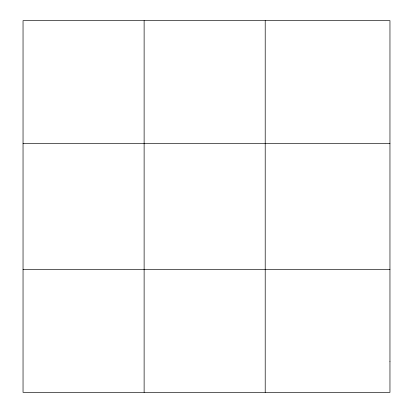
<?xml version="1.0" encoding="UTF-8"?>
<svg xmlns="http://www.w3.org/2000/svg" width="413" height="413" viewBox="0 0 413 413"><rect width="100%" height="100%" fill="white"/><g stroke="black" fill="none" stroke-linecap="round" stroke-linejoin="round"><path stroke-width="0.62" d="M144.122 20.65L144.122 392.35M265.208 20.65L265.208 392.35M23.04 143.311L389.96 143.311M23.04 269.689L389.96 269.689M389.96 361.685L389.96 392.35L23.04 392.35L23.04 20.65L389.96 20.65L389.96 361.685"/></g></svg>
